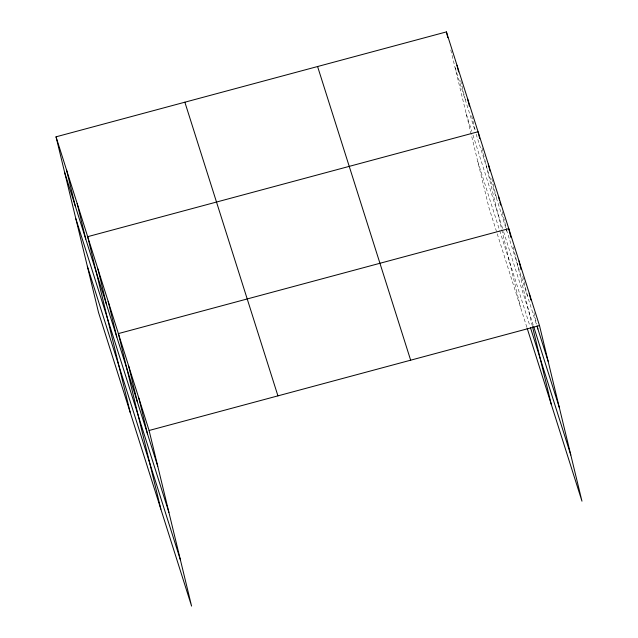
<?xml version="1.0" encoding="UTF-8"?>
<svg xmlns="http://www.w3.org/2000/svg" width="638" height="638" viewBox="0 0 638 638"><rect width="100%" height="100%" fill="white"/><g stroke="black" fill="none" stroke-linecap="round" stroke-linejoin="round"><path stroke-width="0.48" stroke-dasharray="3.19 2.39" d="M455.053 67.604L475.27 131.396M476.147 134.171L536.678 325.165M466.226 113.771L471.793 131.34M472.965 135.041L503.286 230.725M503.589 231.674L533.392 325.731M477.734 161.342L499.41 229.752M499.706 230.677L529.851 325.795M526.868 327.302L488.899 207.509L450.388 48.305M533.91 312.564L536.717 324.144M522.745 276.398L527.65 296.662M513.207 246.994L532.259 325.747M502.265 211.792L507.17 232.057M491.802 178.528L496.938 199.758M482.025 148.152L501.548 228.843M501.779 229.792L520.544 307.349M471.713 115.837L475.214 130.311M460.7 80.619L465.604 100.892"/><path stroke-width="0.96" d="M56.032 136.827L149.101 430.49L191.583 606.1L98.515 312.437L56.032 136.827L446.417 31.9L539.485 325.563L581.968 501.173L527.163 328.251M149.101 430.49L539.485 325.563M536.981 326.114L548.122 361.267M533.695 326.68L559.287 407.435M530.449 327.693L570.795 455.006M317.588 66.527L410.657 360.191M184.861 102.2L277.929 395.863M64.677 172.539L157.738 466.203M75.842 218.706L168.903 512.37M87.35 266.269L180.41 559.933M529.245 293.257L530.88 300.019M537.18 326.074L537.882 328.969M519.005 260.958L521.11 269.643M510.871 237.336L508.773 228.651L118.389 333.586L160.872 509.188M532.491 326.704L551.256 404.261M498.533 196.352L499.466 200.212M499.937 202.142L500.639 205.037M488.293 164.046L489.928 170.801M479.696 138.502L478.061 131.747L87.677 236.674L130.16 412.284M467.51 98.467L469.377 106.187M456.967 65.18L458.602 71.934M446.417 31.9L447.82 37.69M138.861 398.192L147.498 433.896M128.621 365.885L137.266 401.597M108.149 301.28L116.786 336.992M97.917 268.981L106.554 304.685M77.126 203.394L85.771 239.098M66.583 170.115L75.22 205.819"/></g></svg>
